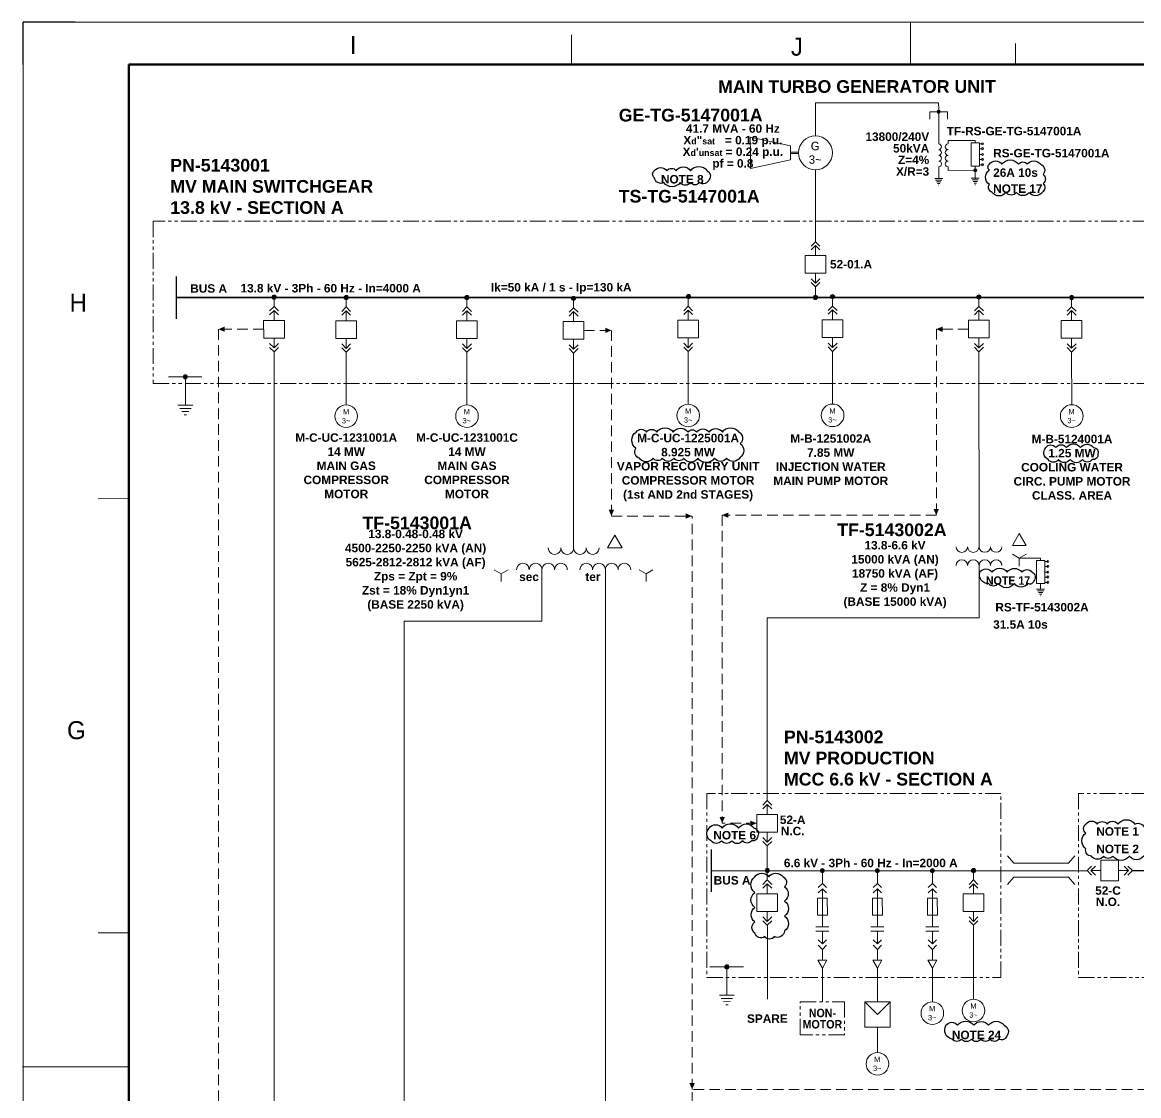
# Model space of a CAD drawing. Extents: x 0 to 1189, y 0 to 841.
# Drawn here: x -0.2 to 263.7, y 587.2 to 841 of the extents above; entities that cross this region are included whole.
import ezdxf

# ---------------------------------------------------------------- set-up
doc = ezdxf.new("R2010")
doc.units = 0
doc.header["$MEASUREMENT"] = 0
for name, pattern in [('DGN2', [9.513832, 4.756916, -4.756916]), ('HIDDEN', [0.375, 0.25, -0.125]), ('PHANTOM', [2.5, 1.25, -0.25, 0.25, -0.25, 0.25, -0.25])]:
    doc.linetypes.add(name, pattern=pattern)
for name, color, linetype in [('Border', 7, 'Continuous'), ('BORDER_TEXT', 7, 'Continuous'), ('E-BOARD', 4, 'PHANTOM'), ('E-BUSBAR', 5, 'Continuous'), ('E-CONNECTION DOT', 7, 'Continuous'), ('E-CONTRL. & DATA CABLE', 9, 'HIDDEN'), ('E-NOTE TEXT', 7, 'Continuous'), ('E-POWER CABLE', 3, 'Continuous'), ('E-SYMBOL', 2, 'Continuous'), ('E-TEXT 2', 7, 'Continuous'), ('E-TEXT 3', 3, 'Continuous'), ('REV CLOUD', 1, 'Continuous')]:
    doc.layers.add(name, color=color, linetype=linetype)
doc.layers.add('Level 1', color=7, linetype='Continuous', lineweight=0)
doc.styles.add('P80-ARIAL', font='arialbd.ttf')
doc.styles.add('P80-ARIAL-1', font='arialbd.ttf')
doc.styles.add('Styledgn032', font='arialbd.ttf')
doc.styles.add('Styledgn100', font='arialbd.ttf')

# ---------------------------------------------------------------- blocks, each defined once
blk = doc.blocks.new('ATERR1')
at = {"layer": 'E-SYMBOL', "linetype": 'Continuous'}
h = blk.add_hatch(color=256, dxfattribs=at)
edge = h.paths.add_edge_path()
edge.add_arc((0, 0), 10, 0, 360)
at = {"layer": 'E-SYMBOL', "linetype": 'Continuous', "lineweight": -2}
for p, q in [((-80.3, 0), (77.9, 0)), ((0, 0), (0, -134.4)), ((-35, -134.4), (35, -134.4)), ((-26.8, -149.4), (26.8, -149.4)), ((-16.4, -164.4), (16.4, -164.4)), ((-5.8, -179.4), (5.8, -179.4))]:
    blk.add_line(p, q, dxfattribs=at)
blk.add_circle((0, 0), 10, dxfattribs=at)
blk = doc.blocks.new('CONEX34')
at = {"layer": 'E-CONNECTION DOT', "linetype": 'Continuous'}
h = blk.add_hatch(color=7, dxfattribs=at)
edge = h.paths.add_edge_path()
edge.add_arc((0, 0), 10, 0, 360)
at = {"layer": 'E-CONNECTION DOT', "color": 7, "linetype": 'Continuous', "lineweight": 0}
blk.add_circle((0, 0), 10, dxfattribs=at)
blk = doc.blocks.new('MOT3PH1')
at = {"layer": 'E-SYMBOL', "linetype": 'Continuous', "lineweight": -2}
blk.add_circle((0, -53.4), 53.4, dxfattribs=at)
at = {"layer": 'E-SYMBOL', "linetype": 'Continuous', "lineweight": -2, "char_height": 25, "attachment_point": 5, "line_spacing_factor": 0.8, "style": 'P80-ARIAL-1'}
for s, insert in [('{\\Fdgn000|c0;M}', (-0.8, -32.3)), ('{\\Fdgn000|c0;3~}', (-0.8, -74.9))]:
    blk.add_mtext(s, dxfattribs=dict(at, insert=insert))
blk = doc.blocks.new('STARTG')
at = {"layer": 'E-SYMBOL', "linetype": 'Continuous', "lineweight": 0}
for p in [(-1, 0), (1, 0)]:
    blk.add_line(p, (0, -1), dxfattribs=at)
at = {"layer": 'E-SYMBOL', "linetype": 'Continuous', "lineweight": 0, "flags": 128}
blk.add_lwpolyline([(-1, 0), (1, 0), (1, -2), (-1, -2), (-1, 0)], dxfattribs=at)
blk = doc.blocks.new('AnonymousCell697')
at = {"layer": 'E-SYMBOL', "linetype": 'Continuous', "lineweight": 13}
for centre, major_axis in [((-4.5, 2.58), (0, 1.54)), ((-1.5, 2.58), (0, 1.54)), ((1.5, 2.58), (0, 1.54)), ((4.5, 2.58), (0, 1.54)), ((-12, -2.58), (0, -1.54)), ((-9, -2.58), (0, -1.54)), ((-6, -2.58), (0, -1.54)), ((-3, -2.58), (0, -1.54)), ((3, -2.58), (0, -1.54)), ((6, -2.58), (0, -1.54)), ((9, -2.57), (0, -1.54)), ((12, -2.57), (0, -1.54))]:
    blk.add_ellipse(centre, major_axis=major_axis, ratio=0.975, start_param=1.570796, end_param=4.712389, dxfattribs=at)
blk = doc.blocks.new('AnonymousCell695')
at = {"layer": 'E-SYMBOL', "linetype": 'Continuous', "lineweight": 0}
for p, q in [((-17.12, -3.56), (-18.75, -2.62)), ((-17.12, -3.56), (-15.5, -2.62)), ((17.12, -3.55), (15.5, -2.61)), ((17.12, -3.55), (18.75, -2.61)), ((-17.12, -5.43), (-17.12, -3.56)), ((17.12, -5.43), (17.12, -3.55))]:
    blk.add_line(p, q, dxfattribs=at)
at = {"layer": 'E-SYMBOL', "linetype": 'Continuous', "lineweight": 0, "flags": 128}
blk.add_lwpolyline([(9.73, 5.54), (8, 2.54), (11.46, 2.54), (9.73, 5.54)], dxfattribs=at)
at = {"layer": 'E-SYMBOL', "linetype": 'Continuous', "lineweight": 13}
blk.add_blockref('AnonymousCell697', (0, -0.04), dxfattribs=at)
at = {"layer": 'E-TEXT 2', "color": 7, "linetype": 'Continuous', "lineweight": 0, "char_height": 2, "attachment_point": 2, "rotation": 0.0158, "line_spacing_factor": 1.057056}
for s, insert, style in [('sec', (-10.54, -3.29), 'P80-ARIAL-1'), ('ter', (4.56, -3.28), 'Styledgn032')]:
    blk.add_mtext(s, dxfattribs=dict(at, insert=insert, style=style))
blk = doc.blocks.new('CONEX31')
at = {"layer": 'E-CONNECTION DOT', "linetype": 'Continuous'}
h = blk.add_hatch(color=7, dxfattribs=at)
edge = h.paths.add_edge_path()
edge.add_arc((0, 0), 10, 0, 360)
at = {"layer": 'E-CONNECTION DOT', "color": 7, "linetype": 'Continuous', "lineweight": -2}
blk.add_circle((0, 0), 10, dxfattribs=at)
blk = doc.blocks.new('AnonymousCell28')
at = {"layer": 'E-SYMBOL', "linetype": 'Continuous', "lineweight": 0}
for p, q in [((-6.46, 1.63), (-7.99, 3.41)), ((6.46, 1.64), (7.99, 3.41)), ((-6.46, 1.63), (6.46, 1.64)), ((-6.46, -1.64), (-7.99, -3.41)), ((-6.46, -1.64), (6.46, -1.63)), ((6.46, -1.63), (7.99, -3.41))]:
    blk.add_line(p, q, dxfattribs=at)
blk = doc.blocks.new('TRAFO1')
at = {"layer": 'E-SYMBOL', "linetype": 'Continuous', "lineweight": 0}
for centre, start, end in [((-42, 0), 180, 360), ((-14, 0), 180, 360), ((14, 0), 180, 360), ((42, 0), 180, 360), ((-42, -46.9), 0, 180), ((-14, -46.9), 0, 180), ((14, -46.9), 0, 180), ((42, -46.9), 0, 180)]:
    blk.add_arc(centre, 14, start, end, dxfattribs=at)
blk = doc.blocks.new('TERRA1')
at = {"layer": 'E-SYMBOL', "linetype": 'Continuous', "lineweight": -2}
for p, q in [((0, 0), (0, -17.74)), ((-13.343, -17.74), (13.343, -17.74)), ((-10.243, -23.11), (10.243, -23.11)), ((-7.142, -28.48), (7.142, -28.48)), ((-4.046, -33.843), (4.046, -33.843)), ((-0.946, -39.213), (0.946, -39.213))]:
    blk.add_line(p, q, dxfattribs=at)
blk.add_point((0.007, -17.74), dxfattribs=at)
blk = doc.blocks.new('MV CB')
at = {"layer": 'E-SYMBOL', "linetype": 'Continuous', "lineweight": 13}
for p, q in [((0, -3.26), (0, -0.91)), ((0, -7.45), (0, -9.8))]:
    blk.add_line(p, q, dxfattribs=at)
at = {"layer": 'E-SYMBOL', "linetype": 'Continuous', "lineweight": 13, "flags": 128}
for points in [[(1.05, -1.05), (0, 0), (-1.05, -1.05)], [(1.05, -1.96), (0, -0.91), (-1.05, -1.96)], [(2.44, -3.26), (-2.46, -3.26), (-2.45, -7.45), (2.44, -7.45), (2.44, -3.26)], [(1.05, -8.75), (0, -9.8), (-1.05, -8.75)], [(1.05, -9.66), (0, -10.71), (-1.05, -9.66)]]:
    blk.add_lwpolyline(points, dxfattribs=at)
blk = doc.blocks.new('3PH GEN')
at = {"layer": 'E-SYMBOL', "linetype": 'Continuous', "lineweight": 13}
for p, q in [((-5.92, 1.63), (-5.92, -1.62)), ((-5.92, 0.19), (-4, 0.19)), ((-5.92, -0.19), (-4, -0.19))]:
    blk.add_line(p, q, dxfattribs=at)
at = {"layer": 'E-SYMBOL', "linetype": 'Continuous', "lineweight": 13, "flags": 128}
for points in [[(-15.39, -0.37), (-15.4, 3.7), (-5.92, 1.63)], [(-15.39, 0.37), (-15.39, -3.7), (-5.92, -1.62)]]:
    blk.add_lwpolyline(points, dxfattribs=at)
at = {"layer": 'E-SYMBOL', "linetype": 'Continuous', "lineweight": 13}
blk.add_circle((0, 0), 4.01, dxfattribs=at)
at = {"layer": 'E-SYMBOL', "linetype": 'Continuous', "lineweight": 13, "char_height": 2, "attachment_point": 5, "rotation": 0.0158, "line_spacing_factor": 0.8, "style": 'P80-ARIAL-1'}
for s, insert in [('{\\Fdgn000|c0;G}', (-0.06, 1.59)), ('{\\Fdgn000|c0;3~}', (-0.06, -1.61))]:
    blk.add_mtext(s, dxfattribs=dict(at, insert=insert))
blk = doc.blocks.new('RESISTOR WITH TAP CHANGER')
at = {"layer": 'E-SYMBOL', "linetype": 'Continuous', "lineweight": 0}
for p, q in [((1.7, -0.26), (1, -0.26)), ((1.7, -0.26), (1, -0.26)), ((1.7, -0.26), (1, -0.26)), ((1.7, -0.26), (1, -0.26)), ((1.7, -1.41), (1, -1.41)), ((1.7, -1.41), (1, -1.41)), ((1.7, -1.41), (1, -1.41)), ((1.7, -1.41), (1, -1.41)), ((1.7, -2.77), (1, -2.77)), ((1.7, -2.77), (1, -2.77)), ((1.7, -2.77), (1, -2.77)), ((1.7, -2.77), (1, -2.77)), ((1.7, -3.93), (1, -3.93)), ((1.7, -3.93), (1, -3.93)), ((1.7, -3.93), (1, -3.93)), ((1.7, -3.93), (1, -3.93)), ((1.7, -5.2), (1, -5.2)), ((1.7, -5.2), (1, -5.2)), ((1.7, -5.2), (1, -5.2)), ((1.7, -5.2), (1, -5.2))]:
    blk.add_line(p, q, dxfattribs=at)
at = {"layer": 'E-SYMBOL', "linetype": 'Continuous', "lineweight": 13, "flags": 128}
blk.add_lwpolyline([(1, 0.01), (-1, 0.01), (-1, -5.5), (1.01, -5.5), (1, 0.01)], dxfattribs=at)
at = {"layer": 'E-SYMBOL', "linetype": 'Continuous', "lineweight": 0}
for centre in [(1.7, -0.26), (1.7, -0.26), (1.7, -0.26), (1.7, -0.26), (1.7, -1.41), (1.7, -1.41), (1.7, -1.41), (1.7, -1.41), (1.7, -2.77), (1.7, -2.77), (1.7, -2.77), (1.7, -2.77), (1.7, -3.93), (1.7, -3.93), (1.7, -3.93), (1.7, -3.93), (1.7, -5.2), (1.7, -5.2), (1.7, -5.2), (1.7, -5.2)]:
    blk.add_circle(centre, 0.25, dxfattribs=at)
blk = doc.blocks.new('A$C6e698430')
at = {"layer": 'E-SYMBOL', "linetype": 'Continuous', "lineweight": 13, "ltscale": 0.25}
for q in [(1.62, 0.94), (0, -1.88)]:
    blk.add_line((0, 0), q, dxfattribs=at)
blk.add_lwpolyline([(0, 0), (-1.62, 0.94)], dxfattribs=at)
blk = doc.blocks.new('NA1')
at = {"layer": 'E-SYMBOL', "linetype": 'Continuous', "lineweight": -2}
for p, q in [((53.536, 0), (-53.536, 0)), ((53.536, -36.62), (-53.536, -36.62))]:
    blk.add_line(p, q, dxfattribs=at)
blk = doc.blocks.new('AnonymousCell356')
at = {"layer": 'E-POWER CABLE', "linetype": 'Continuous', "lineweight": 0}
for p, q in [((0, 12.25), (0, 15.25)), ((0, 0.97), (0, -2.07)), ((0, -7.78), (0, -15.75))]:
    blk.add_line(p, q, dxfattribs=at)
at = {"layer": 'E-SYMBOL', "linetype": 'Continuous', "lineweight": 0}
for p, q in [((0, 10.96), (0, 2)), ((0, -3.36), (0, -5.9))]:
    blk.add_line(p, q, dxfattribs=at)
at = {"layer": 'E-SYMBOL', "linetype": 'Continuous', "lineweight": 0, "flags": 128}
for points in [[(0.97, 11.28), (0, 12.25), (-0.97, 11.28)], [(0.97, 9.99), (0, 10.96), (-0.97, 9.99)], [(1.17, 8.75), (-1.18, 8.75), (-1.18, 4.71), (1.18, 4.71), (1.17, 8.75)], [(0.97, -1.1), (0, -2.07), (-0.97, -1.1)], [(0.97, -2.39), (0, -3.36), (-0.97, -2.4)], [(0, -7.77), (1.08, -5.9), (-1.08, -5.9), (0, -7.77)]]:
    blk.add_lwpolyline(points, dxfattribs=at)
at = {"layer": 'E-SYMBOL', "linetype": 'Continuous', "lineweight": 0, "xscale": 0.02817221421602481, "yscale": 0.02817221421602481, "zscale": 0.03435112234845274, "rotation": 0.01584072559316328}
blk.add_blockref('NA1', (0, 2, -0.09), dxfattribs=at)
at = {"layer": 'Level 1', "color": 7, "linetype": 'Continuous', "lineweight": 0, "xscale": 0.05000000000000002, "yscale": 0.05000000000000002, "zscale": 0.05000000000000002, "rotation": 0.01584072561617136}
blk.add_blockref('CONEX31', (0, 15.25), dxfattribs=at)
blk = doc.blocks.new('A$C74899eaa')
at = {"layer": 'E-BOARD', "lineweight": 13, "ltscale": 3}
blk.add_lwpolyline([(-5.21, 0), (5.21, 0), (5.21, -7.79), (-5.21, -7.79)], close=True, dxfattribs=at)
blk = doc.blocks.new('A$C648f9ce4')
at = {"layer": 'Border', "linetype": 'Continuous', "lineweight": 0}
for p, q in [((209.77, 840.96), (209.77, 830.96)), ((129.68, 838.01), (129.68, 830.94)), ((234.59, 835.97), (234.59, 830.97)), ((24.8, 728.37), (17.73, 728.36)), ((24.83, 625.74), (17.76, 625.74)), ((24.84, 594.01), (-0.16, 594))]:
    blk.add_line(p, q, dxfattribs=at)
at = {"layer": 'Border', "linetype": 'Continuous', "lineweight": 53}
for p, q in [((25, 10), (25, 831)), ((25, 831), (1179, 831))]:
    blk.add_line(p, q, dxfattribs=at)
at = {"layer": 'Border', "linetype": 'Continuous', "lineweight": 0, "flags": 128}
blk.add_lwpolyline([(0, 0), (1189, 0), (1189, 841), (0, 841), (0, 0)], dxfattribs=at)
at = {"layer": 'Border', "color": 7, "ltscale": 3, "flags": 128}
blk.add_lwpolyline([(0, 831), (0, 841)], dxfattribs=at)
at = {"layer": 'Border', "color": 7, "ltscale": 3}
blk.add_lwpolyline([(12.33, 841), (0, 841)], dxfattribs=at)
at = {"layer": 'BORDER_TEXT', "linetype": 'Continuous', "lineweight": 0, "char_height": 4.2473, "attachment_point": 5, "rotation": 0.0158, "line_spacing_factor": 0.8, "style": 'Styledgn032'}
for s, insert in [('{\\Fdgn000|c0;\\W0.99857;I}', (78.02, 835.66)), ('{\\Fdgn000|c0;\\W0.99857;J}', (182.93, 835.2)), ('{\\Fdgn000|c0;\\W0.99857;H}', (13.06, 774.68)), ('{\\Fdgn000|c0;\\W0.99857;G}', (12.61, 673.59))]:
    blk.add_mtext(s, dxfattribs=dict(at, insert=insert))

msp = doc.modelspace()

# ---------------------------------------------------------------- hatches: boundary and pattern name
at = {"layer": 'E-CONNECTION DOT', "linetype": 'Continuous'}
h = msp.add_hatch(color=256, dxfattribs=at)
edge = h.paths.add_edge_path()
edge.add_arc((59.34, 776.01), 0.5, 0, 360)
h = msp.add_hatch(color=256, dxfattribs=at)
edge = h.paths.add_edge_path()
edge.add_arc((76.39, 775.91), 0.5, 0, 360)
h = msp.add_hatch(color=256, dxfattribs=at)
edge = h.paths.add_edge_path()
edge.add_arc((104.93, 775.92), 0.5, 0, 360)
h = msp.add_hatch(color=256, dxfattribs=at)
edge = h.paths.add_edge_path()
edge.add_arc((130.14, 775.73), 0.5, 0, 360)
h = msp.add_hatch(color=256, dxfattribs=at)
edge = h.paths.add_edge_path()
edge.add_arc((187.31, 775.95), 0.5, 0, 360)
h = msp.add_hatch(color=256, dxfattribs=at)
edge = h.paths.add_edge_path()
edge.add_arc((191.36, 776.13), 0.5, 0, 360)
h = msp.add_hatch(color=256, dxfattribs=at)
edge = h.paths.add_edge_path()
edge.add_arc((225.96, 776.04), 0.5, 0, 360)
h = msp.add_hatch(color=256, dxfattribs=at)
edge = h.paths.add_edge_path()
edge.add_arc((247.88, 775.95), 0.5, 0, 360)
h = msp.add_hatch(color=256, dxfattribs=at)
edge = h.paths.add_edge_path()
edge.add_arc((175.94, 640.42), 0.5, 0, 360)
h = msp.add_hatch(color=256, dxfattribs=at)
edge = h.paths.add_edge_path()
edge.add_arc((224.68, 640.42), 0.5, 0, 360)
at = {"layer": 'E-CONTRL. & DATA CABLE', "ltscale": 10}
for points in [[(46.18, 768.43), (47.68, 767.8), (47.68, 769.07)], [(139.1, 768.16), (137.61, 768.79), (137.61, 767.52)], [(215.85, 768.43), (217.35, 767.79), (217.35, 769.06)], [(139.08, 724.24), (139.71, 725.73), (138.44, 725.73)], [(215.86, 724.45), (216.5, 725.94), (215.23, 725.94)], [(158.13, 724.26), (156.63, 724.89), (156.63, 723.62)], [(165.24, 724.47), (166.73, 723.83), (166.73, 725.1)], [(165.27, 651.62), (165.91, 653.12), (164.64, 653.12)], [(173.41, 651.61), (171.92, 652.25), (171.92, 650.98)], [(158.17, 588.69), (158.8, 590.18), (157.53, 590.18)]]:
    msp.add_hatch(color=256, dxfattribs=at).paths.add_polyline_path(points)

# ---------------------------------------------------------------- linework, layer by layer
at = {"layer": 'E-BOARD', "lineweight": 13, "ltscale": 3}
for points in [[(30.79, 755.56), (528.59, 755.56), (528.59, 793.98), (30.79, 793.98)], [(161.65, 615.16), (231.17, 615.16), (231.17, 658.69), (161.65, 658.69)], [(249.49, 615.16), (333.28, 615.16), (333.28, 658.69), (249.49, 658.69)]]:
    msp.add_lwpolyline(points, close=True, dxfattribs=at)
at = {"layer": 'E-BUSBAR', "linetype": 'Continuous', "lineweight": 30}
for p, q in [((36.18, 780.91), (36.18, 770.91)), ((162.69, 645.39), (162.69, 635.39)), ((162.69, 640.39), (251.54, 640.41)), ((262.24, 640.42), (331.6, 640.43))]:
    msp.add_line(p, q, dxfattribs=at)
at = {"layer": 'E-BUSBAR', "linetype": 'Continuous', "lineweight": 40}
msp.add_line((36.19, 775.91), (514.09, 776.04), dxfattribs=at)
at = {"layer": 'E-CONNECTION DOT', "linetype": 'Continuous', "lineweight": 13}
for centre in [(59.34, 776.01), (76.39, 775.91), (104.93, 775.92), (130.14, 775.73), (187.31, 775.95), (191.36, 776.13), (225.96, 776.04), (247.88, 775.95)]:
    msp.add_circle(centre, 0.5, dxfattribs=at)
at = {"layer": 'E-CONNECTION DOT', "color": 7, "linetype": 'Continuous', "lineweight": 13}
for centre in [(175.94, 640.42), (224.68, 640.42)]:
    msp.add_circle(centre, 0.5, dxfattribs=at)
at = {"layer": 'E-CONNECTION DOT', "linetype": 'Continuous', "lineweight": 13}
for p in [(59.6, 775.91), (76.52, 775.92), (105.08, 775.93), (130.37, 775.93), (191.22, 775.95), (226.14, 775.95), (248.06, 775.96), (187.36, 775.81)]:
    msp.add_point(p, dxfattribs=at)
at = {"layer": 'E-CONTRL. & DATA CABLE', "lineweight": 0, "ltscale": 10}
for p, q in [((132.57, 768.16), (139.09, 768.16)), ((139.09, 768.16), (139.09, 724.26)), ((584.74, 588.69), (158.15, 588.69)), ((158.15, 555.51), (158.15, 588.69))]:
    msp.add_line(p, q, dxfattribs=at)
for points in [[(56.88, 768.44), (46.19, 768.44), (46.19, 296.32), (96.89, 296.32)], [(223.51, 768.48), (215.9, 768.48), (215.9, 724.47), (165.23, 724.47), (165.23, 651.62)], [(139.09, 724.26), (158.15, 724.26)], [(158.15, 588.69), (158.15, 724.26)], [(173.47, 651.62), (165.27, 651.62)]]:
    msp.add_lwpolyline(points, dxfattribs=at)
at = {"layer": 'E-CONTRL. & DATA CABLE', "lineweight": 13, "ltscale": 10}
for p in [(176.13, 640.42), (224.87, 640.42)]:
    msp.add_point(p, dxfattribs=at)
at = {"layer": 'E-POWER CABLE', "linetype": 'Continuous', "lineweight": 13}
for p, q in [((187.31, 821.97), (187.31, 814.15)), ((216.44, 821.97), (187.31, 821.97)), ((216.44, 821.97), (216.45, 820.44)), ((216.45, 820.44), (216.45, 812.24)), ((218.66, 812.24), (218.66, 813.07)), ((225.09, 813.07), (218.66, 813.07)), ((225.09, 812.52), (225.09, 813.07)), ((187.32, 806.13), (187.32, 793.98)), ((216.45, 806.82), (216.45, 805.37)), ((218.66, 806.83), (218.66, 805.99)), ((225.11, 806), (218.66, 805.99)), ((187.32, 789.13), (187.32, 793.98)), ((59.34, 773.79), (59.34, 776.01)), ((76.39, 773.69), (76.39, 775.91)), ((104.93, 773.7), (104.93, 775.92)), ((157.24, 773.86), (157.24, 776.08)), ((187.31, 778.42), (187.31, 775.95)), ((191.36, 773.91), (191.36, 776.13)), ((225.97, 773.83), (225.96, 776.04)), ((247.88, 773.74), (247.88, 775.95)), ((130.14, 773.51), (130.14, 775.73)), ((59.34, 338.8), (59.34, 763.09)), ((76.4, 750.52), (76.4, 762.98)), ((104.94, 750.53), (104.93, 763)), ((130.16, 716.67), (130.14, 762.81)), ((157.25, 750.7), (157.24, 763.16)), ((191.37, 750.74), (191.36, 763.21)), ((225.99, 716.99), (225.97, 763.12)), ((247.89, 750.57), (247.88, 763.03)), ((240.54, 713.77), (240.54, 714.32)), ((122.65, 711.52), (122.65, 699.4)), ((175.94, 646.25), (175.94, 640.4)), ((175.94, 638.2), (175.94, 640.42)), ((224.68, 638.2), (224.68, 640.42)), ((175.95, 610.03), (175.95, 627.5)), ((224.69, 610.03), (224.68, 627.5))]:
    msp.add_line(p, q, dxfattribs=at)
at = {"layer": 'E-POWER CABLE', "linetype": 'Continuous', "lineweight": 13, "ltscale": 0.25}
for p, q in [((225.09, 805.42), (225.09, 807.03)), ((235.5, 714.32), (240.54, 714.32)), ((122.65, 699.4), (90.12, 699.4)), ((90.12, 560.75), (90.12, 699.4))]:
    msp.add_line(p, q, dxfattribs=at)
at = {"layer": 'E-POWER CABLE', "linetype": 'Continuous', "lineweight": 0}
msp.add_line((201.96, 597.41), (201.95, 603.41), dxfattribs=at)
at = {"layer": 'E-POWER CABLE', "linetype": 'Continuous', "lineweight": 13}
for points in [[(225.99, 712.57), (225.99, 700.15), (175.93, 700.15), (175.93, 656.97)], [(137.65, 711.57), (137.65, 585.72)]]:
    msp.add_lwpolyline(points, dxfattribs=at)
at = {"layer": 'E-SYMBOL', "linetype": 'Continuous', "lineweight": 13, "flags": 128}
msp.add_lwpolyline([(218.52, 818.07), (218.52, 819.86), (214.35, 819.86), (214.35, 818.07)], dxfattribs=at)
at = {"layer": 'E-SYMBOL', "linetype": 'Continuous', "lineweight": 13, "ltscale": 0.25}
msp.add_lwpolyline([(233.88, 717.28), (235.5, 720.09), (237.12, 717.28), (233.88, 717.28)], dxfattribs=at)
at = {"layer": 'REV CLOUD'}
for points in [[(228.44, 807.44, -0.520567), (231.4, 807.44, -0.520567), (235.33, 807.44, -0.520567), (237.38, 807.44, -0.520567), (240.51, 807.44, -0.520567), (241.13, 804.99, -0.520567), (241.13, 802.91, -0.520567), (240.88, 800.79, -0.520567), (237.84, 800.79, -0.520567), (234.84, 800.79, -0.520567), (232.36, 800.79, -0.520567), (229.12, 800.79, -0.520567), (228.44, 802.63, -0.520567), (228.44, 806.08, -0.520567)], [(149.23, 805.9, -0.520567), (152.21, 805.9, -0.520567), (154.37, 805.9, -0.520567), (157.81, 805.9, -0.520567), (161.69, 805.9, -0.520567), (162.17, 803.84, -0.520567), (159.9, 803.1, -0.520567), (157.77, 803.1, -0.520567), (155.31, 803.1, -0.520567), (151.51, 803.1, -0.520567), (149.23, 804.28, -0.520567)], [(144.91, 744.12, -0.520567), (147.39, 744.12, -0.520567), (149.81, 744.12, -0.520567), (153.69, 744.12, -0.520567), (157.19, 744.12, -0.520567), (159.25, 744.12, -0.520567), (162.16, 744.12, -0.520567), (165.31, 744.12, -0.520567), (169.17, 744.12, -0.520567), (169.54, 741.38, -0.520567), (169.51, 738.09, -0.520567), (166.32, 737.91, -0.520567), (163.47, 737.91, -0.520567), (159.55, 737.91, -0.520567), (156.16, 737.91, -0.520567), (153.9, 737.91, -0.520567), (151.12, 737.91, -0.520567), (148.97, 737.91, -0.520567), (145.71, 737.91, -0.520567), (144.88, 740.27, -0.520567)], [(226.16, 710.98, -0.520567), (229.08, 710.98, -0.520567), (232.64, 710.98, -0.520567), (236.09, 710.98, -0.520567), (238.51, 710.98, -0.520567), (238.92, 708.93, -0.520567), (237.49, 708.29, -0.520567), (234.34, 708.29, -0.520567), (230.53, 708.29, -0.520567), (228.22, 708.29, -0.520567)], [(251.24, 651.43, -0.520567), (253.94, 651.43, -0.520567), (256.24, 651.43, -0.520567), (258.84, 651.43, -0.520567), (262.81, 651.43, -0.520567), (265.18, 650.21, -0.520567), (265.18, 647.06, -0.520567), (264.9, 643.85, -0.520567), (261.55, 643.85, -0.520567), (257.59, 643.85, -0.520567), (255.42, 643.85, -0.520567), (252.54, 643.85, -0.520567), (251.24, 645.59, -0.520567), (251.24, 649.28, -0.520567)], [(162.21, 650.48, -0.520567), (165.24, 650.48, -0.520567), (169.13, 650.48, -0.520567), (172.82, 650.48, -0.520567), (173.67, 648.62, -0.520567), (172.18, 647.48, -0.520567), (170.12, 647.48, -0.520567), (167.53, 647.48, -0.520567), (165.12, 647.48, -0.520567), (162.66, 647.48, -0.520567)], [(173, 638.95, -0.520567), (176.27, 638.95, -0.520567), (179.66, 638.95, -0.520567), (180.02, 636.59, -0.520567), (180.02, 633.23, -0.520567), (180.02, 629.66, -0.520567), (180.02, 626.14, -0.520567), (177.56, 624.8, -0.520567), (175.34, 624.8, -0.520567), (173, 625.61, -0.520567), (173, 628.29, -0.520567), (173, 631.71, -0.520567), (173, 635.26, -0.520567)], [(218.16, 603.84, -0.520567), (220.93, 603.84, -0.520567), (224.73, 603.84, -0.520567), (228.25, 603.84, -0.520567), (231.89, 603.84, -0.520567), (232.53, 601.29, -0.520567), (230.67, 600.59, -0.520567), (228.55, 600.59, -0.520567), (226.45, 600.59, -0.520567), (224.18, 600.59, -0.520567), (221.82, 600.59, -0.520567), (219.64, 600.59, -0.520567)]]:
    msp.add_lwpolyline(points, format="xyb", close=True, dxfattribs=at)
at = {"layer": 'REV CLOUD', "color": 1}
msp.add_lwpolyline([(241.76, 740.45, -0.520567), (244.1, 740.45, -0.520567), (246.69, 740.45, -0.520567), (249.95, 740.45, -0.520567), (253.07, 740.45, -0.520567), (254.07, 738.93, -0.520567), (252.72, 737.61, -0.520567), (250.45, 737.61, -0.520567), (247.52, 737.61, -0.520567), (244.75, 737.61, -0.520567), (242.35, 737.61, -0.520567)], format="xyb", close=True, dxfattribs=at)

# ---------------------------------------------------------------- block references
for name, p in [('3PH GEN', (187.32, 810.14)), ('RESISTOR WITH TAP CHANGER', (225.09, 812.52)), ('MV CB', (187.32, 789.13)), ('MV CB', (59.34, 773.79)), ('MV CB', (76.39, 773.69)), ('MV CB', (104.93, 773.7)), ('MV CB', (130.14, 773.51)), ('MV CB', (157.24, 773.86)), ('MV CB', (191.36, 773.91)), ('MV CB', (225.97, 773.83)), ('MV CB', (247.88, 773.74)), ('A$C6e698430', (235.5, 714.32)), ('RESISTOR WITH TAP CHANGER', (240.54, 713.77)), ('MV CB', (175.92, 656.97)), ('MV CB', (175.94, 638.2)), ('MV CB', (224.68, 638.2))]:
    msp.add_blockref(name, p)
at = {"color": 7, "linetype": 'Continuous', "lineweight": 0}
for name, p in [('AnonymousCell695', (130.15, 714.18)), ('AnonymousCell356', (188.95, 625.15)), ('AnonymousCell356', (201.95, 625.15)), ('AnonymousCell356', (214.95, 625.15))]:
    msp.add_blockref(name, p, dxfattribs=at)
at = {"rotation": 270}
msp.add_blockref('MV CB', (262.24, 640.42), dxfattribs=at)
at = {"color": 1}
msp.add_blockref('A$C74899eaa', (188.95, 609.4), dxfattribs=at)
at = {"layer": 'Border'}
msp.add_blockref('A$C648f9ce4', (0, 0), dxfattribs=at)
at = {"layer": 'E-CONNECTION DOT', "linetype": 'Continuous', "lineweight": 13, "xscale": 0.05000000000000002, "yscale": 0.05000000000000002, "zscale": 0.05000000000000002, "rotation": 0.01584072561617136}
msp.add_blockref('CONEX31', (157.31, 776.14), dxfattribs=at)
at = {"layer": 'E-SYMBOL', "color": 7, "linetype": 'Continuous', "lineweight": 0}
msp.add_blockref('AnonymousCell28', (240.67, 640.51), dxfattribs=at)
at = {"layer": 'Level 1', "color": 7, "linetype": 'Continuous', "lineweight": 13, "extrusion": (0, 0, -1), "xscale": 0.03774705684750002, "yscale": 0.03871493010000003, "zscale": -0.06288975000000001, "rotation": 359.9841592743838}
for p in [(-216.43, 819.86), (-225.11, 806)]:
    msp.add_blockref('CONEX34', p, dxfattribs=at)
at = {"layer": 'Level 1', "color": 5, "linetype": 'DGN2', "lineweight": 13, "extrusion": (0, 0, -1)}
for name, p, xscale, yscale, zscale, rotation in [('TRAFO1', (-218.66, 809.53), 0.04839366262500002, 0.04718382105937503, -0.06288975000000001, 89.98415927440303), ('TERRA1', (-216.45, 805.37), 0.07077573158906253, 0.07259049393750001, -0.06288975000000001, 359.9841592744069), ('TERRA1', (-225.09, 805.42), 0.07077573158906253, 0.07259049393750001, -0.06288975000000001, 359.9841592744069), ('TRAFO1', (-225.99, 712.57), 0.09678732525000003, 0.09436764211875005, -0.1257795, 179.9683185465412), ('TERRA1', (-240.55, 708.27), 0.07077573158906253, 0.07259049393750001, -0.06288975000000001, 359.9841592744069)]:
    msp.add_blockref(name, p, dxfattribs=dict(at, xscale=xscale, yscale=yscale, zscale=zscale, rotation=rotation))
at = {"layer": 'Level 1', "color": 1, "linetype": 'Continuous', "lineweight": 13, "rotation": 0.01584072561617136}
for name, p, xscale, yscale, zscale in [('ATERR1', (38.37, 757.18), 0.05000000000000002, 0.05000000000000002, 0.05000000000000002), ('MOT3PH1', (76.4, 750.52), 0.05000000000000006, 0.05000000000000006, 0.05000000000000006), ('MOT3PH1', (104.94, 750.53), 0.05000000000000006, 0.05000000000000006, 0.05000000000000006), ('MOT3PH1', (157.25, 750.7), 0.05000000000000006, 0.05000000000000006, 0.05000000000000006), ('MOT3PH1', (191.37, 750.74), 0.05000000000000006, 0.05000000000000006, 0.05000000000000006), ('MOT3PH1', (247.89, 750.57), 0.05000000000000006, 0.05000000000000006, 0.05000000000000006), ('ATERR1', (166.38, 617.65), 0.05000000000000002, 0.05000000000000002, 0.05000000000000002), ('MOT3PH1', (224.69, 610.03), 0.05000000000000006, 0.05000000000000006, 0.05000000000000006)]:
    msp.add_blockref(name, p, dxfattribs=dict(at, xscale=xscale, yscale=yscale, zscale=zscale))
at = {"layer": 'Level 1', "color": 7, "linetype": 'Continuous', "lineweight": 0, "xscale": 3, "yscale": 3, "zscale": 3, "rotation": 0.01584072559316328}
msp.add_blockref('STARTG', (201.95, 609.41), dxfattribs=at)
at = {"layer": 'Level 1', "color": 1, "linetype": 'Continuous', "lineweight": 0, "xscale": 0.05000000000000002, "yscale": 0.05000000000000002, "zscale": 0.05000000000000002, "rotation": 0.01584072561617136}
for p in [(214.95, 609.4), (201.96, 597.41)]:
    msp.add_blockref('MOT3PH1', p, dxfattribs=at)

# ---------------------------------------------------------------- texts
at = {"layer": 'E-NOTE TEXT', "style": 'Styledgn100'}
for s, p in [('NOTE 1', (253.7, 648.68)), ('NOTE 2', (253.7, 644.54))]:
    msp.add_text(s, height=2, rotation=0.0158, dxfattribs=at).set_placement(p)
at = {"layer": 'E-NOTE TEXT', "linetype": 'Continuous', "lineweight": 0, "char_height": 2, "attachment_point": 7, "rotation": 0.0158, "line_spacing_factor": 0.8, "style": 'Styledgn100'}
for s, insert in [('NOTE 8', (150.8, 802.86)), ('NOTE 17', (229.33, 800.64)), ('{\\W0.9;NOTE 17}', (227.6, 707.97)), ('NOTE 6', (163.18, 647.76)), ('NOTE 24', (219.57, 600.53))]:
    msp.add_mtext(s, dxfattribs=dict(at, insert=insert))
at = {"layer": 'E-NOTE TEXT', "linetype": 'Continuous', "lineweight": 0, "char_height": 2, "width": 24.5171, "attachment_point": 7, "rotation": 0.0158, "line_spacing_factor": 0.8, "style": 'Styledgn100'}
for s, insert in [('26A 10s', (229.33, 804.43)), ('31.5A 10s', (229.33, 697.58))]:
    msp.add_mtext(s, dxfattribs=dict(at, insert=insert))
at = {"layer": 'E-TEXT 2', "linetype": 'Continuous', "lineweight": 0, "char_height": 2, "rotation": 0.0158}
for s, insert, attachment_point, line_spacing_factor, style in [('\\pxqc;41.7 MVA - 60 Hz\\PX{\\H0.75x;d}"{\\H0.75x;sat    }= 0.19 p.u.\\PX{\\H0.75x;d}\'{\\H0.75x;unsat} = 0.24 p.u.\\Ppf = 0.8', (155.92, 806.04), 7, 0.822995, 'P80-ARIAL'), ('TF-RS-GE-TG-5147001A', (218.35, 815.26), 4, 0.8, 'Styledgn100'), ('RS-GE-TG-5147001A', (229.33, 810.05), 4, 0.8, 'Styledgn100'), ('52-01.A', (190.76, 783.78), 4, 0.8, 'Styledgn100'), ('BUS A', (39.53, 778.05), 4, 0.8, 'Styledgn100'), ('13.8 kV - 3Ph - 60 Hz - In=4000 A', (72.72, 778.11), 5, 0.8, 'P80-ARIAL'), ('Ik=50 kA / 1 s - Ip=130 kA', (127.22, 778.05), 5, 0.8, 'P80-ARIAL'), ('\\pxsm1;M-C-UC-1231001A\\P14 MW\\PMAIN GAS\\PCOMPRESSOR \\PMOTOR', (76.4, 743.81), 2, 0.8, 'Styledgn100'), ('\\pxsm1;M-C-UC-1231001C\\P14 MW\\PMAIN GAS\\PCOMPRESSOR \\PMOTOR', (104.94, 743.81), 2, 0.8, 'Styledgn100'), ('\\pxsm1;M-C-UC-1225001A\\P8.925 MW\\PVAPOR RECOVERY UNIT\\PCOMPRESSOR MOTOR\\P(1st AND 2nd STAGES)', (157.21, 743.7), 2, 0.8, 'Styledgn100'), ('\\pxsm1;M-B-1251002A\\P7.85 MW\\PINJECTION WATER\\PMAIN PUMP MOTOR', (190.93, 743.59), 2, 0.8, 'Styledgn100'), ('\\pxsm1;M-B-5124001A\\P1.25 MW\\PCOOLING WATER \\PCIRC. PUMP MOTOR\\PCLASS. AREA', (247.96, 743.47), 2, 0.8, 'Styledgn100'), ('RS-TF-5143002A', (240.87, 702.69), 5, 0.8, 'Styledgn100'), ('52-A\\PN.C.', (181.93, 651.09), 5, 0.8, 'Styledgn100'), ('6.6 kV - 3Ph - 60 Hz - In=2000 A', (200.39, 642.21), 5, 1.057056, 'P80-ARIAL'), ('BUS A', (167.61, 638.11), 5, 0.8, 'Styledgn100'), ('52-C\\PN.O.', (256.47, 634.36), 5, 0.8, 'Styledgn100'), ('{\\W0.9;NON-\\PMOTOR}', (188.96, 605.41), 5, 0.8, 'Styledgn032'), ('SPARE', (175.95, 605.41), 5, 0.8, 'Styledgn032')]:
    msp.add_mtext(s, dxfattribs=dict(at, insert=insert, attachment_point=attachment_point, line_spacing_factor=line_spacing_factor, style=style))
at = {"layer": 'E-TEXT 2', "linetype": 'Continuous', "lineweight": 0, "insert": (214.2, 809.81), "char_height": 2, "width": 34.2169, "attachment_point": 6, "rotation": 0.0158, "line_spacing_factor": 0.822995, "style": 'P80-ARIAL'}
msp.add_mtext('\\pxqr;13800/240V\\P50kVA\\PZ=4%\\PX/R=3', dxfattribs=at)
at = {"layer": 'E-TEXT 2', "linetype": 'Continuous', "lineweight": 13, "char_height": 2, "attachment_point": 1, "style": 'Styledgn100'}
for s, insert, width in [('\\pxqc;13.8-0.48-0.48 kV\\P4500-2250-2250 kVA (AN)\\P5625-2812-2812 kVA (AF)\\PZps = Zpt = 9%\\PZst = 18% Dyn1yn1\\P(BASE 2250 kVA)', (68.42, 721.03), 48.7582), ('\\pxqc;13.8-6.6 kV\\P15000 kVA (AN)\\P18750 kVA (AF)\\PZ = 8% Dyn1\\P(BASE 15000 kVA)', (191.34, 718.36), 29.5817)]:
    msp.add_mtext(s, dxfattribs=dict(at, insert=insert, width=width))
at = {"layer": 'E-TEXT 3', "linetype": 'Continuous', "lineweight": 0, "char_height": 3, "rotation": 0.0158}
for s, insert, attachment_point, line_spacing_factor, style in [('MAIN TURBO GENERATOR UNIT', (164.3, 824.27), 7, 0.8, 'P80-ARIAL'), ('GE-TG-5147001A', (140.82, 817.51), 7, 0.8, 'P80-ARIAL'), ('\\pxsm1;PN-5143001\\PMV MAIN SWITCHGEAR\\P13.8 kV - SECTION A', (34.81, 795.65), 7, 0.822995, 'P80-ARIAL'), ('\\P\\PTS-TG-5147001A', (140.82, 798.33), 7, 0.8, 'P80-ARIAL'), ('TF-5143001A', (93.17, 722.62), 5, 0.8, 'Styledgn100'), ('TF-5143002A', (205.39, 720.98), 5, 0.8, 'Styledgn100'), ('\\pxsm1;PN-5143002\\PMV PRODUCTION\\PMCC 6.6 kV - SECTION A', (179.87, 660.49), 7, 0.8, 'Styledgn100')]:
    msp.add_mtext(s, dxfattribs=dict(at, insert=insert, attachment_point=attachment_point, line_spacing_factor=line_spacing_factor, style=style))

doc.saveas('drawing.dxf')
